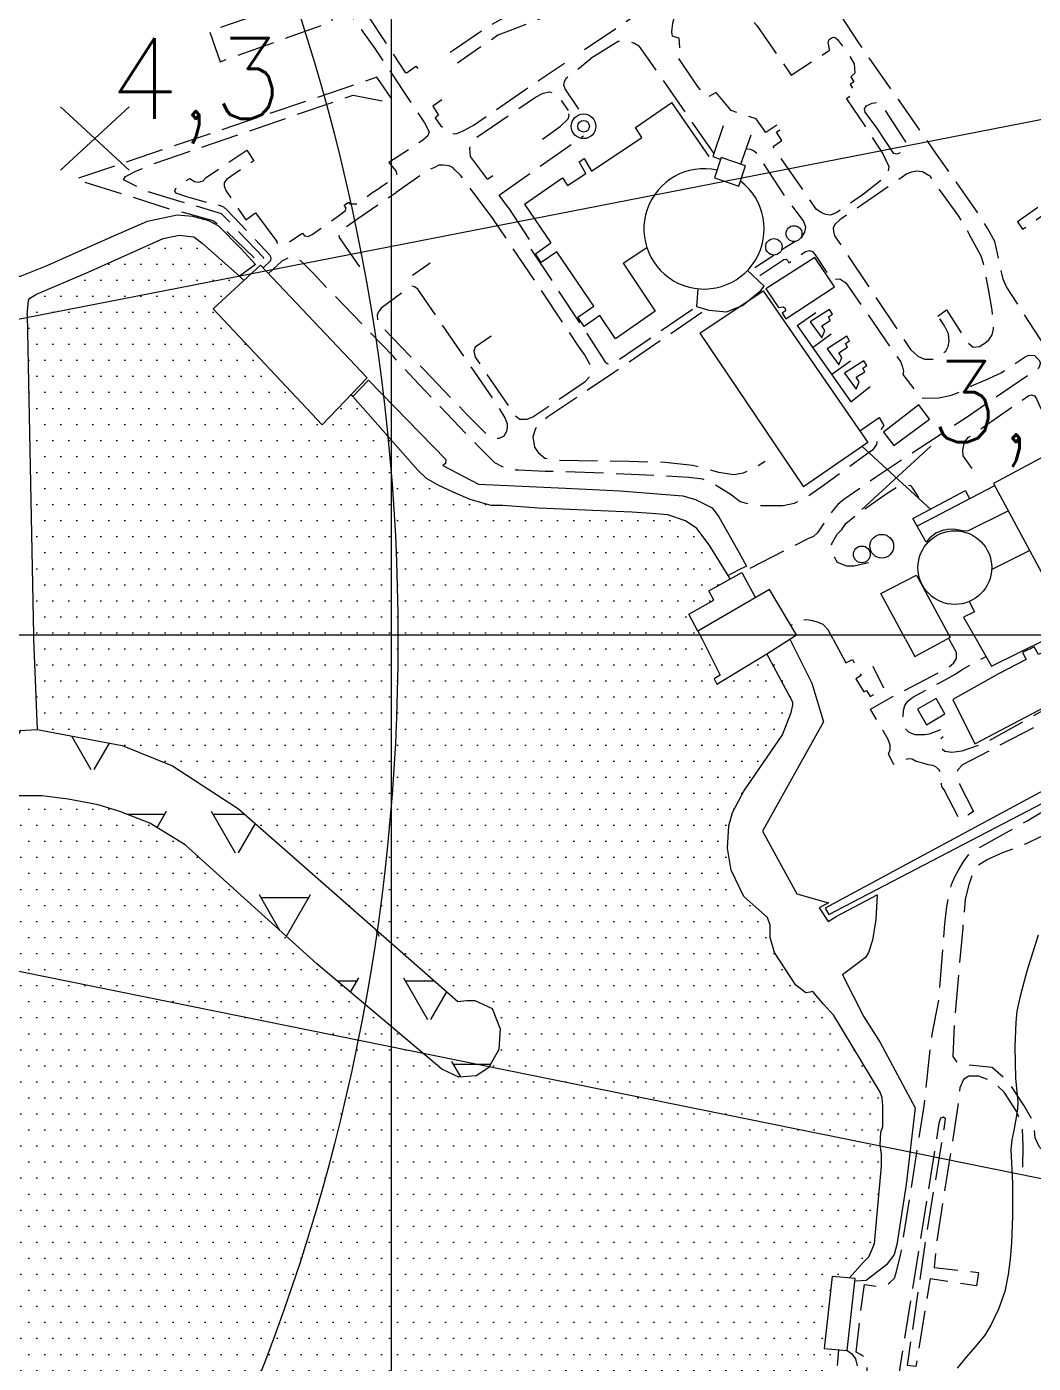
# Model space of a CAD drawing. Header units: millimetres. Extents: x 548366 to 1117317, y 7446967 to 14899125.
# Drawn here: x 555179 to 555678, y 7455054 to 7455716 of the extents above; entities that cross this region are included whole.
import ezdxf

# ---------------------------------------------------------------- set-up
doc = ezdxf.new("R2010")
doc.units = ezdxf.units.MM
doc.header["$MEASUREMENT"] = 0
doc.linetypes.add('MEIO-FIOx2', pattern=[20, 15, -5])
for name, color, linetype in [('CANAL', 4, 'Continuous'), ('CURVA_INTERMEDIÁRIA', 32, 'Continuous'), ('DIQUE', 7, 'Continuous'), ('EDIFICAÇÃO', 7, 'Continuous'), ('HACHURA_OCEANO', 131, 'Continuous'), ('MALHA_TM', 8, 'Continuous'), ('MOLHE', 7, 'Continuous'), ('MURO', 181, 'Continuous'), ('PTO_COTADO', 7, 'Continuous'), ('RADIAIS', 222, 'Continuous'), ('RUA_PAV_C_MEIO_FIO', 1, 'MEIO-FIOx2')]:
    doc.layers.add(name, color=color, linetype=linetype)
doc.styles.add('ROMANS', font='romans.shx')
pattern_1 = [(0, (0, 0), (3.96875, 7.9375), [0, -7.9375])]
pattern_2 = [(60, (0, 0), (-23.81249147, 41.24445493), [23.8125, -23.8125]), (120, (0, 0), (-47.62499147, 4.93e-06), [23.8125, -23.8125]), (0, (-11.906, 20.622), (23.8125, 41.24445), [23.8125, -23.8125])]

msp = doc.modelspace()

# ---------------------------------------------------------------- hatches: boundary and pattern name
at = {"layer": 'HACHURA_OCEANO', "ltscale": 4}
h = msp.add_hatch(dxfattribs=at)
h.set_pattern_fill('DOTS', color=256, scale=5, style=0)
h.set_pattern_definition(pattern_1)
h.paths.add_polyline_path([(555365, 7455505.78), (555341.02, 7455532.86), (555340.06, 7455533.78), (555325.85, 7455518.9), (555271.77, 7455576.3), (555286.95, 7455590.36), (555284.89, 7455592.58), (555266.4, 7455608.78), (555262.18, 7455612.02), (555255.01, 7455612.72), (555247.14, 7455611.17), (555209.96, 7455594.53), (555184.33, 7455583.51), (555181.09, 7455581.57), (555180.44, 7455580.6), (555179.77, 7455573.33), (555182.8, 7455414.81), (555182.92, 7455412.75), (555365, 7455412.75)])
h = msp.add_hatch(dxfattribs=at)
h.set_pattern_fill('DOTS', color=256, scale=5, style=0)
h.set_pattern_definition(pattern_1)
h.paths.add_polyline_path([(555517.47, 7455459.47), (555511.3, 7455467.57), (555505.79, 7455471.46), (555497.03, 7455474.37), (555488.92, 7455475.02), (555479.19, 7455475.67), (555432.89, 7455477.72), (555415.37, 7455479.02), (555409.53, 7455479.02), (555399.15, 7455481.93), (555390.72, 7455485.5), (555383.26, 7455489.06), (555377.42, 7455492.3), (555373.2, 7455496.51), (555365, 7455505.78), (555365, 7455412.75), (555514.07, 7455412.75), (555511.95, 7455416.71), (555507.38, 7455425.25), (555519.86, 7455432.04), (555517.29, 7455436.81), (555527.79, 7455442.58), (555526.87, 7455444.25)])
at = {"layer": 'HACHURA_OCEANO', "ltscale": 0.5}
h = msp.add_hatch(dxfattribs=at)
h.set_pattern_fill('DOTS', color=256, scale=5, style=0)
h.set_pattern_definition(pattern_1)
h.paths.add_polyline_path([(555133.4, 7455362.45), (555153.64, 7455366.1), (555161.6, 7455366.1), (555159.63, 7455412.75), (554865, 7455412.75), (554865, 7455264.54), (555020.72, 7455323.55), (555089.4, 7455347.75)])
h.paths.add_polyline_path([(555365, 7455412.75), (555182.92, 7455412.75), (555184.59, 7455368.07), (555226.83, 7455360.1), (555251.75, 7455350.09), (555284.45, 7455328.8), (555365, 7455258)])
h = msp.add_hatch(dxfattribs=at)
h.set_pattern_fill('DOTS', color=256, scale=5, style=0)
h.set_pattern_definition(pattern_1)
h.paths.add_polyline_path([(555602.85, 7455151.84), (555602.85, 7455157.83), (555602.14, 7455162.41), (555602.49, 7455168.76), (555603.55, 7455171.58), (555603.55, 7455181.8), (555603.2, 7455185.68), (555602.14, 7455188.5), (555579.2, 7455226.56), (555574.19, 7455232.03), (555568.9, 7455238.38), (555567.49, 7455238.03), (555565.37, 7455237.67), (555560.43, 7455241.55), (555549.84, 7455257.76), (555547.73, 7455265.17), (555547.73, 7455271.16), (555546.31, 7455275.03), (555542.06, 7455278.74), (555534.65, 7455285.43), (555528.3, 7455298.47), (555526.54, 7455309.4), (555527.24, 7455320.33), (555529.01, 7455327.02), (555534.65, 7455337.6), (555553.77, 7455365.52), (555558.05, 7455376.52), (555558.87, 7455380.19), (555558.87, 7455381.62), (555548.59, 7455405.21), (555520.69, 7455391.18), (555519.41, 7455393.73), (555521.97, 7455395.01), (555512.59, 7455412.75), (555365, 7455412.75), (555365, 7455258), (555392.95, 7455233.43), (555397.49, 7455233.99), (555401.46, 7455233.99), (555409.96, 7455230.03), (555413.93, 7455219.83), (555413.36, 7455209.64), (555408.26, 7455200.58), (555402.02, 7455196.61), (555393.52, 7455196.05), (555385.01, 7455200.01), (555365, 7455216.88), (555365, 7454910), (555490.49, 7454910), (555490.38, 7454910.83), (555487.76, 7454911.04), (555481.15, 7454911.32), (555460.89, 7454911.18), (555456.67, 7454912.31), (555454.46, 7454915.08), (555452.57, 7454917.67), (555452.1, 7454920.74), (555454.42, 7454925.23), (555458.22, 7454927.34), (555462.44, 7454927.76), (555480.06, 7454926.83), (555490.32, 7454926.55), (555490.47, 7454928.65), (555490.89, 7454932.45), (555491.59, 7454936.1), (555492.74, 7454940.56), (555493.45, 7454942.69), (555494.4, 7454945.28), (555495.34, 7454948.35), (555495.87, 7454951.54), (555496.76, 7454953.31), (555497.23, 7454954.25), (555497.23, 7454955.43), (555497.23, 7454959.21), (555496.99, 7454960.15), (555495.81, 7454962.28), (555493.69, 7454965.58), (555490.47, 7454968.8), (555490.14, 7454971.72), (555490.14, 7454974.78), (555491.13, 7454984.62), (555492.87, 7454998.15), (555502.17, 7455014.81), (555509.07, 7455020.57), (555518.21, 7455024.51), (555527.49, 7455026.33), (555538.18, 7455027.04), (555547.61, 7455027.46), (555554.08, 7455028.02), (555563.13, 7455034.82), (555572.01, 7455042.38), (555574.95, 7455044.66), (555578.6, 7455048.88), (555581, 7455053.23), (555581.73, 7455061.01), (555574.39, 7455061.66), (555578.37, 7455097.37), (555586.95, 7455096.61), (555593.73, 7455104.18), (555596.54, 7455106.98), (555598.21, 7455110.88), (555599.33, 7455113.66), (555601.43, 7455135.63)])
h = msp.add_hatch(dxfattribs=at)
h.set_pattern_fill('DOTS', color=256, scale=5, style=0)
h.set_pattern_definition(pattern_1)
h.paths.add_polyline_path([(555365, 7455216.88), (555323.2, 7455252.12), (555257.99, 7455311.02), (555240.41, 7455321.78), (555225.67, 7455327.44), (555214.79, 7455330.73), (555200.05, 7455333.56), (555187.01, 7455335.26), (555172.26, 7455335.26), (555154.68, 7455332.99), (555126.33, 7455323.37), (555086.07, 7455308.08), (554865, 7455228.33), (554865, 7454910), (555365, 7454910)])
at = {"layer": 'MOLHE', "ltscale": 0.5}
h = msp.add_hatch(dxfattribs=at)
h.set_pattern_fill('TRIANG', color=8, scale=5, style=0)
h.set_pattern_definition(pattern_2)
h.paths.add_polyline_path([(555251.75, 7455350.09), (555226.83, 7455360.1), (555184.59, 7455368.07), (555173.28, 7455367.48), (555161.6, 7455366.1), (555153.64, 7455366.1), (555133.4, 7455362.45), (555089.4, 7455347.75), (555020.72, 7455323.55), (554865, 7455264.54), (554865, 7455228.33), (555086.07, 7455308.08), (555126.33, 7455323.37), (555154.68, 7455332.99), (555172.26, 7455335.26), (555187.01, 7455335.26), (555200.05, 7455333.56), (555214.79, 7455330.73), (555225.67, 7455327.44), (555240.41, 7455321.78), (555257.99, 7455311.02), (555323.2, 7455252.12), (555365, 7455216.88), (555365, 7455258), (555284.45, 7455328.8)])
h = msp.add_hatch(dxfattribs=at)
h.set_pattern_fill('TRIANG', color=8, scale=5, style=0)
h.set_pattern_definition(pattern_2)
h.paths.add_polyline_path([(555409.96, 7455230.03), (555401.46, 7455233.99), (555397.49, 7455233.99), (555392.95, 7455233.43), (555365, 7455258), (555365, 7455216.88), (555385.01, 7455200.01), (555393.52, 7455196.05), (555402.02, 7455196.61), (555408.26, 7455200.58), (555413.36, 7455209.64), (555413.93, 7455219.83)])

# ---------------------------------------------------------------- linework, layer by layer
at = {"layer": 'CANAL'}
msp.add_lwpolyline([(555759.24, 7455378.34), (555700.21, 7455347.06), (555587.49, 7455286.47), (555574.94, 7455279.63), (555576.77, 7455276.44), (555749.83, 7455366.56), (555759.22, 7455371.71), (555761.74, 7455373.05)], close=True, dxfattribs=at)
at = {"layer": 'CURVA_INTERMEDIÁRIA', "elevation": 10}
msp.add_lwpolyline([(555680.47, 7455266.25), (555674.8, 7455248.38), (555671.54, 7455236.14), (555669.92, 7455228.6), (555669.32, 7455223.21), (555668.8, 7455211), (555669.15, 7455195.42), (555670.34, 7455183.55), (555670.26, 7455180.47), (555669.75, 7455176.96), (555668.37, 7455169.6), (555667.35, 7455164.89), (555666.92, 7455160.18), (555667.77, 7455143.41), (555667.77, 7455127.15), (555667.26, 7455114.05), (555666.57, 7455105.86), (555665.54, 7455098.24), (555664, 7455089.85), (555660.83, 7455081.12), (555657.05, 7455073.18), (555653.97, 7455068.3), (555649.17, 7455062.48), (555644.8, 7455057.43), (555640.35, 7455051.95)], dxfattribs=at)
at = {"layer": 'DIQUE'}
msp.add_lwpolyline([(555511.95, 7455416.71), (555507.38, 7455425.25), (555519.86, 7455432.04), (555517.29, 7455436.81), (555533.63, 7455445.79), (555540.43, 7455433.31)], dxfattribs=at)
at = {"layer": 'EDIFICAÇÃO', "ltscale": 2.5}
for p, q in [((555658.84, 7455488.79), (555620.46, 7455468.78)), ((555645.6, 7455466.44), (555665.54, 7455476.4)), ((555633.46, 7455466.83), (555635.58, 7455467.21)), ((555635.58, 7455467.21), (555638.67, 7455467.4)), ((555638.67, 7455467.4), (555642.91, 7455466.63)), ((555642.91, 7455466.63), (555645.6, 7455466.44))]:
    msp.add_line(p, q, dxfattribs=at)
for points in [[(555426.06, 7455628.21), (555444.81, 7455641.26), (555447.26, 7455637.46), (555456.48, 7455643.3), (555453.1, 7455649.14), (555455.56, 7455650.67), (555459.25, 7455644.53), (555484.15, 7455661.12), (555481.07, 7455666.04), (555498.99, 7455678.41)], [(555517.41, 7455651.75), (555498.99, 7455678.41)], [(555426.06, 7455628.21), (555439.08, 7455608.95)], [(555434.34, 7455599.29), (555431.45, 7455603.61), (555439.08, 7455608.95)], [(555474.86, 7455598.86), (555486.61, 7455606.69)], [(555442.01, 7455604.61), (555434.34, 7455599.3)], [(555460.28, 7455577.59), (555442.01, 7455604.61)], [(555474.86, 7455598.86), (555490.82, 7455575.16), (555471.15, 7455561.53), (555463.4, 7455572.98)], [(555271.77, 7455576.3), (555325.85, 7455518.9), (555348.06, 7455542.15), (555295.22, 7455598.01), (555271.77, 7455576.3)], [(555511.94, 7455586.28), (555511.25, 7455577.43), (555517.37, 7455575.63), (555526, 7455574.92), (555533.91, 7455577.97), (555543.08, 7455585.33), (555544.7, 7455587.49), (555536.47, 7455595.33)], [(555512.86, 7455564.29), (555544.17, 7455585.26)], [(555544.17, 7455585.26), (555596.08, 7455510.16), (555564.21, 7455488.27)], [(555463.4, 7455572.98), (555455.62, 7455567.58), (555452.45, 7455572.22), (555460.28, 7455577.59)], [(555567.49, 7455569.83), (555573.21, 7455561.95), (555574.76, 7455565.56), (555573.21, 7455567.88), (555577.48, 7455570.59), (555576.57, 7455572.4), (555578.51, 7455573.69), (555577.09, 7455576.01), (555567.49, 7455569.83)], [(555512.86, 7455564.29), (555564.21, 7455488.27)], [(555576, 7455556.56), (555581.72, 7455548.67), (555583.27, 7455552.28), (555581.72, 7455554.61), (555585.98, 7455557.31), (555585.08, 7455559.12), (555587.02, 7455560.41), (555585.6, 7455562.73), (555576, 7455556.56)], [(555584.52, 7455544.42), (555590.24, 7455536.53), (555591.79, 7455540.15), (555590.24, 7455542.47), (555594.5, 7455545.18), (555593.6, 7455546.98), (555595.54, 7455548.27), (555594.12, 7455550.6), (555584.52, 7455544.42)], [(555624.91, 7455460.8), (555618.36, 7455472.53), (555644.41, 7455486.34), (555646.49, 7455482.35)], [(555633.46, 7455466.83), (555629.76, 7455465.32), (555626.79, 7455463), (555624.91, 7455460.8)], [(555657.38, 7455447.3), (555676.2, 7455456.7)], [(555614.79, 7455412.75), (555602.49, 7455435.42), (555620.2, 7455444.42), (555636.84, 7455413.62), (555635.16, 7455412.75)], [(555557.36, 7455412.75), (555560.72, 7455414.96), (555547.31, 7455437.32), (555511.95, 7455416.71), (555514.07, 7455412.75)], [(555646.31, 7455431.45), (555648.97, 7455426.37), (555643.41, 7455423.74), (555649.79, 7455412.75)]]:
    msp.add_lwpolyline(points, dxfattribs=at)
for points in [[(555532.22, 7455637.12), (555535.55, 7455647.12), (555523.5, 7455651.2), (555520.17, 7455641.1)], [(555545.63, 7455586.27), (555551.87, 7455577.07), (555554.08, 7455577.38), (555555.14, 7455576.64), (555555.25, 7455575.38), (555553.56, 7455574.11), (555555.46, 7455571.37), (555579.53, 7455587.3), (555569.82, 7455601.75)], [(555603.75, 7455515.33), (555608.91, 7455508.71), (555626.6, 7455521.78), (555621.26, 7455528.78)], [(555658.29, 7455489.82), (555696.44, 7455419.26), (555727.02, 7455435.15), (555688.11, 7455505.85)]]:
    msp.add_lwpolyline(points, close=True, dxfattribs=at)
at = {"layer": 'EDIFICAÇÃO', "ltscale": 0.5}
for points in [[(555514.07, 7455412.75), (555522.96, 7455394.92), (555519.99, 7455393.1), (555521.36, 7455390.59), (555546, 7455405.53)], [(555614.79, 7455412.75), (555619.32, 7455404.17), (555635.16, 7455412.75)], [(555649.79, 7455412.75), (555657.36, 7455399.44), (555684.35, 7455412.75)]]:
    msp.add_lwpolyline(points, dxfattribs=at)
at = {"layer": 'EDIFICAÇÃO'}
for points in [[(555695.35, 7455403.86), (555693.28, 7455402.84), (555689.61, 7455409.99), (555680.62, 7455405.28), (555678.51, 7455409.08), (555672.66, 7455406.2), (555674.43, 7455402.73), (555660.85, 7455395.72), (555638.22, 7455383), (555649.05, 7455361.01), (555703.06, 7455389.32)], [(555578.37, 7455097.37), (555574.39, 7455061.66), (555585.83, 7455060.64), (555589.81, 7455096.35)]]:
    msp.add_lwpolyline(points, close=True, dxfattribs=at)
at = {"layer": 'EDIFICAÇÃO', "ltscale": 0.5}
msp.add_lwpolyline([(555620.67, 7455378.17), (555625.13, 7455370.38), (555634.28, 7455375.76), (555629.97, 7455383.41)], close=True, dxfattribs=at)
at = {"layer": 'EDIFICAÇÃO', "ltscale": 2.5}
for centre, radius in [((555455.29, 7455666.69), 6.1), ((555455.29, 7455666.69), 2.87), ((555559.52, 7455613.56), 3.94), ((555549.53, 7455607.02), 4.06), ((555639.15, 7455448.24), 18.25), ((555602.97, 7455458.82), 5.86), ((555593.11, 7455454.77), 4.15)]:
    msp.add_circle(centre, radius, dxfattribs=at)
msp.add_arc((555514.93, 7455615.92), 29.79, 77.35148, 52.57179, dxfattribs=at)
at = {"layer": 'HACHURA_OCEANO', "ltscale": 4}
for points in [[(555284.89, 7455592.58), (555286.95, 7455590.36)], [(555341.02, 7455532.86), (555340.06, 7455533.78)], [(555526.87, 7455444.25), (555527.79, 7455442.58)]]:
    msp.add_lwpolyline(points, dxfattribs=at)
at = {"layer": 'MALHA_TM'}
for points in [[(555360, 7460415), (555360, 7450410)], [(549360, 7455415), (559365, 7455415)]]:
    msp.add_lwpolyline(points, dxfattribs=at)
at = {"layer": 'MOLHE', "ltscale": 2.5, "flags": 128}
for points in [[(555165.28, 7455614.26), (555169.19, 7455610.19), (555171.22, 7455607.23), (555171.41, 7455599.46), (555171.41, 7455594.83), (555173.07, 7455592.43), (555176.46, 7455592.47), (555188.77, 7455597.39), (555222.7, 7455612.4), (555239.32, 7455619.78), (555254.02, 7455622.83), (555261.61, 7455622.26), (555269.48, 7455620.02), (555274.53, 7455617.35), (555285.46, 7455606.26), (555292.85, 7455598.27), (555292.85, 7455598.27)], [(555179.77, 7455573.33), (555180.44, 7455580.6), (555181.09, 7455581.57), (555184.33, 7455583.51), (555209.96, 7455594.53), (555247.14, 7455611.17), (555255.01, 7455612.72), (555262.18, 7455612.02), (555266.4, 7455608.78), (555284.89, 7455592.58)], [(555292.85, 7455598.27), (555284.89, 7455592.58)], [(555179.77, 7455573.33), (555182.8, 7455414.81), (555182.92, 7455412.75)]]:
    msp.add_lwpolyline(points, dxfattribs=at)
msp.add_lwpolyline([(555526.87, 7455444.25), (555517.47, 7455459.47), (555511.3, 7455467.57), (555505.79, 7455471.46), (555497.03, 7455474.37), (555488.92, 7455475.02), (555479.19, 7455475.67), (555432.89, 7455477.72), (555415.37, 7455479.02), (555409.53, 7455479.02), (555399.15, 7455481.93), (555390.72, 7455485.5), (555383.26, 7455489.06), (555377.42, 7455492.3), (555373.2, 7455496.51), (555341.02, 7455532.86), (555348.81, 7455541.04), (555387.13, 7455501.81), (555386.83, 7455499.73), (555385.64, 7455498.83), (555403.25, 7455489.59), (555446.25, 7455487.5), (555473.43, 7455486.31), (555504.39, 7455483.79), (555510.66, 7455482), (555519.02, 7455477.82), (555522.3, 7455473.35), (555531.56, 7455456.95), (555535.97, 7455448.91), (555531.78, 7455446.98)], close=True, dxfattribs=at)
at = {"layer": 'MOLHE'}
for points in [[(555182.92, 7455412.75), (555184.59, 7455368.07), (555226.83, 7455360.1), (555251.75, 7455350.09), (555284.45, 7455328.8), (555392.95, 7455233.43), (555397.49, 7455233.99), (555401.46, 7455233.99), (555409.96, 7455230.03), (555413.93, 7455219.83), (555413.36, 7455209.64), (555408.26, 7455200.58), (555402.02, 7455196.61), (555393.52, 7455196.05), (555385.01, 7455200.01), (555323.2, 7455252.12), (555257.99, 7455311.02), (555240.41, 7455321.78), (555225.67, 7455327.44), (555214.79, 7455330.73), (555200.05, 7455333.56), (555187.01, 7455335.26), (555172.26, 7455335.26)], [(555586.95, 7455096.61), (555593.73, 7455104.18), (555596.54, 7455106.98), (555598.21, 7455110.88), (555599.33, 7455113.66), (555601.43, 7455135.63), (555602.85, 7455151.84), (555602.85, 7455157.83), (555602.14, 7455162.41), (555602.49, 7455168.76), (555603.55, 7455171.58), (555603.55, 7455181.8), (555603.2, 7455185.68), (555602.14, 7455188.5), (555579.2, 7455226.56), (555574.19, 7455232.03), (555568.9, 7455238.38), (555567.49, 7455238.03), (555565.37, 7455237.67), (555560.43, 7455241.55), (555549.84, 7455257.76), (555547.73, 7455265.17), (555547.73, 7455271.16), (555546.31, 7455275.03), (555542.06, 7455278.74), (555534.65, 7455285.43), (555528.3, 7455298.47), (555526.54, 7455309.4), (555527.24, 7455320.33), (555529.01, 7455327.02), (555534.65, 7455337.6), (555553.77, 7455365.52), (555558.05, 7455376.52), (555558.87, 7455380.19), (555558.87, 7455381.62), (555546, 7455405.53), (555557.36, 7455412.75), (555568.31, 7455391.08), (555574.1, 7455371.86), (555543.95, 7455317.82), (555560.87, 7455286.69), (555576.62, 7455282.29), (555571.99, 7455279.75), (555576.39, 7455273.03), (555580.33, 7455275.58), (555600.73, 7455286.23), (555600.03, 7455273.96), (555598.41, 7455263.77), (555596.32, 7455257.75), (555594.84, 7455255.29), (555590.18, 7455251.55), (555583.55, 7455246.7), (555594.02, 7455225.9), (555602.25, 7455213.14), (555619.5, 7455180.85), (555615.1, 7455142.85), (555610.43, 7455113.07), (555609.12, 7455108.2), (555605.29, 7455103.08), (555595.21, 7455095.35), (555590.2, 7455095.05)], [(555581, 7455053.23), (555581.73, 7455061.01)], [(555585.83, 7455060.64), (555588.09, 7455059), (555589.94, 7455056.53), (555590.79, 7455053.13)]]:
    msp.add_lwpolyline(points, dxfattribs=at)
at = {"layer": 'MOLHE', "color": 8, "ltscale": 0.5}
msp.add_lwpolyline([(555161.6, 7455366.1), (555173.28, 7455367.48), (555184.59, 7455368.07)], dxfattribs=at)
at = {"layer": 'MURO'}
for points in [[(555524.48, 7455666.98), (555519.25, 7455651.77), (555523.19, 7455650.26)], [(555533.24, 7455647.9), (555538.33, 7455662.46)]]:
    msp.add_lwpolyline(points, dxfattribs=at)
at = {"layer": 'MURO', "ltscale": 0.5}
for points in [[(555561.12, 7455568.08), (555570.31, 7455574.52)], [(555561.12, 7455568.08), (555587.6, 7455530.24), (555597.2, 7455537.92)], [(555568.93, 7455557.3), (555577.9, 7455563.94)], [(555578.22, 7455543.95), (555587.45, 7455550.67)]]:
    msp.add_lwpolyline(points, dxfattribs=at)
at = {"layer": 'PTO_COTADO'}
for points in [[(555196.18, 7455644.99), (555230.25, 7455676.26)], [(555196.18, 7455676.26), (555230.25, 7455644.99)], [(555593.13, 7455477.02), (555627.21, 7455508.3)], [(555593.13, 7455508.3), (555627.21, 7455477.02)]]:
    msp.add_lwpolyline(points, dxfattribs=at)
at = {"layer": 'RADIAIS', "linetype": 'Continuous', "ltscale": 2.5}
for points in [[(559262.31, 7454419.92), (549465.15, 7456405.57)], [(559269.37, 7456370.1), (549458.09, 7454455.41)]]:
    msp.add_lwpolyline(points, dxfattribs=at)
for radius in [4998.2, 3998.56, 2998.91, 1999.28, 999.64]:
    msp.add_circle((554363.71, 7455412.75), radius, dxfattribs=at)
for p in [(555344.84, 7455604.22), (555343.43, 7455214.18)]:
    msp.add_point(p, dxfattribs=at)
at = {"layer": 'RUA_PAV_C_MEIO_FIO', "ltscale": 1.25, "flags": 128}
for points in [[(555801.96, 7455713.54), (555802.44, 7455711.61), (555802.28, 7455710.01), (555801.96, 7455708.08), (555802.62, 7455703.98), (555804.82, 7455700.99), (555825.91, 7455715.17), (555831.64, 7455720.31), (555835.8, 7455721.43), (555839.99, 7455721.07), (555848.75, 7455710.61), (555871.12, 7455677.34), (555885.32, 7455657.39), (555886.43, 7455654.73), (555887.05, 7455650.96), (555884.48, 7455646.69), (555874.72, 7455640.33), (555867.23, 7455635.84), (555863.91, 7455635.57), (555861.61, 7455636.59), (555857.91, 7455641.64), (555854.4, 7455639.46), (555857.86, 7455634.35), (555858.23, 7455632.85), (555857.49, 7455630.23), (555857.41, 7455629.03), (555860.46, 7455623.85), (555873.8, 7455632.81), (555879.34, 7455636.04), (555885.43, 7455640.2), (555888.31, 7455641.33), (555890.81, 7455642.02), (555892.89, 7455641.73), (555895.41, 7455640.77), (555911.32, 7455618.03), (555933.51, 7455586.78), (555936.39, 7455581.91), (555938.16, 7455575.48), (555938.62, 7455568.27), (555936.63, 7455556.53), (555932.87, 7455547.35), (555925.18, 7455539.11), (555908.05, 7455527.24), (555890.13, 7455516.43), (555877.54, 7455507.64), (555871.45, 7455504.19), (555867.39, 7455502.89), (555862.36, 7455502.73), (555858.35, 7455503.9), (555854.27, 7455506.76), (555846.52, 7455518.58), (555827.03, 7455547.55), (555800.14, 7455585.99), (555778.42, 7455618.11), (555752.57, 7455658.31), (555738.69, 7455678.75), (555712.99, 7455716.2), (555703.52, 7455730.28), (555690.51, 7455748.95), (555687.24, 7455746.56), (555700.54, 7455726.13), (555705.09, 7455719.32), (555729.12, 7455684.78), (555733.58, 7455678.12), (555735.35, 7455674.59), (555735.37, 7455672.26), (555735.1, 7455669.2), (555733.77, 7455665.61), (555732.86, 7455662.68), (555727.62, 7455659.1), (555706.32, 7455644.76), (555670.22, 7455619.37), (555672.71, 7455615.7), (555721.7, 7455650.17), (555733.35, 7455657.87), (555735.79, 7455658.79), (555738.71, 7455658.92), (555741.25, 7455658.41), (555744.3, 7455657.4), (555746.45, 7455656.63), (555748.87, 7455654.73), (555763.1, 7455634.79), (555786.42, 7455599.62), (555789.21, 7455595.23), (555790.68, 7455591.78), (555791.21, 7455589.91), (555790.51, 7455587.56), (555788.79, 7455585.08), (555785.93, 7455582.5), (555771.54, 7455572.16), (555749.27, 7455557.44), (555725.94, 7455541.67), (555727.62, 7455539.27), (555738.94, 7455546.81), (555772.69, 7455569.85), (555788.09, 7455580.54), (555793.13, 7455584.04), (555794.64, 7455584.73), (555795.88, 7455584.59), (555816.26, 7455555.6), (555842.17, 7455516.69), (555847.1, 7455508.9), (555849.58, 7455504.24), (555850.87, 7455500.82), (555851.61, 7455496.51), (555849.54, 7455489.63), (555845.92, 7455485.58), (555840.8, 7455483.13), (555837.29, 7455484.01), (555825.04, 7455503.15), (555790.86, 7455481.05), (555787.45, 7455478.67), (555792.72, 7455471.04), (555794.48, 7455468.87), (555794.17, 7455465.98), (555793.03, 7455463.82), (555790.45, 7455461.45), (555785.39, 7455460.93), (555780.16, 7455460.83), (555774.11, 7455461.56), (555767.96, 7455462.81), (555762.72, 7455464.36), (555756.56, 7455467.9), (555753.42, 7455471.1), (555750.49, 7455474.27), (555747.2, 7455479.26), (555710.45, 7455532.37), (555694.34, 7455556.35), (555688.19, 7455552.89), (555687.46, 7455552.33), (555685.95, 7455554.55), (555664.72, 7455587.2), (555663.17, 7455590.95), (555661.84, 7455596.7), (555659.85, 7455605.98), (555658.97, 7455609.74), (555655.43, 7455615.92), (555651.89, 7455621.89), (555629.77, 7455653.39), (555611.7, 7455679.23), (555591.62, 7455708.02), (555568.62, 7455743.28), (555565.06, 7455742.31), (555562.14, 7455742.95), (555560.2, 7455744.89), (555556.73, 7455750.62), (555554.05, 7455756.86), (555553.07, 7455763.01), (555553.41, 7455771.83), (555554.46, 7455777.24), (555556.01, 7455782.67), (555556.37, 7455786), (555557.6, 7455788.18), (555559.59, 7455790.62), (555564.54, 7455794.26), (555612.97, 7455826.74), (555657.25, 7455856.89), (555659.42, 7455856.8), (555659.97, 7455850.99), (555659.7, 7455848.98), (555659.22, 7455846.46), (555658.35, 7455844.91), (555657.18, 7455843.95), (555656.12, 7455845.4), (555654.43, 7455848.01), (555615.52, 7455821.61), (555619.48, 7455815.78), (555610.98, 7455809.36), (555625.14, 7455788.75), (555674.83, 7455821.32), (555667.36, 7455832.37), (555662.48, 7455834.24), (555661.1, 7455838.54), (555662.08, 7455842.47), (555664, 7455849.01), (555666.58, 7455858.82), (555667.26, 7455859.95), (555671.94, 7455865.43), (555681.13, 7455871.7), (555709.22, 7455891.37), (555713.2, 7455893.14), (555716.19, 7455894.06), (555722.02, 7455894.06), (555724.93, 7455893.41), (555727.85, 7455891.79), (555729.88, 7455889.73), (555745.1, 7455866.11), (555760.97, 7455841.85), (555762.27, 7455836.67), (555762.19, 7455832.36), (555760.67, 7455829.83), (555732.33, 7455811.61), (555694.93, 7455786.57)], [(555389.18, 7455703.35), (555390.72, 7455704.45), (555408.04, 7455716.12), (555414.49, 7455719.65), (555421.74, 7455722.83), (555430.96, 7455726.67), (555504.43, 7455754.9), (555537.27, 7455766.79), (555537.66, 7455767.44), (555539.54, 7455773.59), (555540.06, 7455782.45), (555540.06, 7455788.43), (555539.54, 7455793.39), (555537.66, 7455797.03), (555535.48, 7455800.75), (555532.68, 7455805.1), (555528.49, 7455808.83), (555519.32, 7455814.57), (555508.75, 7455820.94), (555498.56, 7455826.98), (555494.63, 7455829.72), (555491.44, 7455832.48), (555487.4, 7455835.74), (555482.89, 7455839.31), (555478.08, 7455841.48), (555472.79, 7455842.1), (555466.58, 7455841.33), (555457.13, 7455837.93), (555445.39, 7455831.59), (555426.26, 7455822.9), (555411.4, 7455816.14), (555409.86, 7455815.72), (555378.63, 7455801.59), (555368.4, 7455796.69), (555364.06, 7455795.01), (555362.29, 7455793.82), (555361.77, 7455792.97), (555361.37, 7455791.39), (555361.31, 7455790.14), (555361.4, 7455788.89), (555362.25, 7455786.33), (555373.26, 7455769.34), (555374.69, 7455767.54), (555375.67, 7455767.1), (555377.09, 7455767.32), (555379.82, 7455767.98), (555382.86, 7455768.66), (555400.15, 7455743.69), (555357.87, 7455728.65), (555348.79, 7455757.88), (555356.16, 7455760.79), (555363.52, 7455763.7), (555367.11, 7455765.24), (555367.8, 7455766.77), (555367.97, 7455767.97), (555367.8, 7455769.68), (555366.77, 7455771.73), (555360.09, 7455781.31), (555356.45, 7455786.86), (555354.74, 7455788.23), (555352.85, 7455788.57), (555349.77, 7455788.4), (555345.66, 7455786.86), (555339.69, 7455783.81), (555335.21, 7455781.3), (555331.71, 7455777.8), (555329.33, 7455775.14), (555326.95, 7455770.52), (555325.81, 7455765.91), (555325.63, 7455760.44), (555325.98, 7455756.34), (555327.69, 7455751.04), (555336.76, 7455738.18), (555348.15, 7455721.83), (555366.92, 7455693.37), (555367.99, 7455693.27), (555372.26, 7455696.46), (555374.12, 7455693.95), (555375.35, 7455694.76)], [(555165.18, 7455713.55), (555167.45, 7455720.37), (555169.35, 7455722.38), (555171.56, 7455723.78), (555199.06, 7455723.46), (555215.48, 7455723.78), (555218.57, 7455724.44), (555221.08, 7455725.42), (555223.05, 7455727.16), (555224.9, 7455728.47), (555228.61, 7455732.28), (555240.3, 7455745.43), (555262, 7455770.7), (555270.39, 7455780.28), (555273.64, 7455783.02), (555276.48, 7455785.09), (555280.73, 7455787.05), (555284.11, 7455787.81), (555287.05, 7455787.7), (555290.65, 7455787.05), (555293.81, 7455785.85), (555297.09, 7455784.22), (555300.03, 7455781.71), (555302.76, 7455778.01), (555307.12, 7455771.69), (555323.62, 7455747.21), (555329.18, 7455739.15), (555330.38, 7455736.75), (555330.82, 7455734.25), (555330.82, 7455731.64), (555330.38, 7455729.02), (555328.96, 7455727.61), (555328.24, 7455727.55), (555326.07, 7455732.98), (555270.02, 7455713.82), (555275.32, 7455698.64), (555330.99, 7455718.68), (555329.23, 7455723.14), (555331.37, 7455724.16), (555333.9, 7455724.56), (555337.22, 7455723.7), (555340.41, 7455721.24), (555351.92, 7455705.22), (555376.48, 7455668.38), (555378.85, 7455663.96), (555378.22, 7455661.91), (555375.52, 7455659.63), (555358.89, 7455648.82), (555362.37, 7455644.57), (555362.75, 7455643.02), (555361.59, 7455641.09), (555354.3, 7455636.23)], [(555455.69, 7455704.66), (555500.41, 7455734.7), (555519.21, 7455747.59), (555522.34, 7455749.89), (555528.64, 7455754.77), (555529.09, 7455755.91), (555528.45, 7455756.73), (555471.53, 7455734.31), (555422.36, 7455715.42), (555416.81, 7455713.28), (555412.79, 7455711.74), (555392.84, 7455698.01)], [(555550.97, 7455667.26), (555545.49, 7455663.6), (555540.76, 7455670.38), (555535.3, 7455672.12), (555528.46, 7455674.48), (555520.87, 7455683.49), (555516.34, 7455680.78), (555511.76, 7455686.5), (555504.42, 7455697.29), (555501.37, 7455701.86), (555501.45, 7455703.23), (555502.99, 7455705.3), (555502.68, 7455710.39), (555500.84, 7455710.87), (555499.25, 7455711.23), (555498.93, 7455713.38), (555499.44, 7455717.69), (555500.64, 7455722.34), (555503.36, 7455727.53), (555506.66, 7455731.61), (555510.44, 7455734.71), (555513.44, 7455736.31), (555516.43, 7455737.07), (555518.44, 7455736.35), (555528.64, 7455722.42), (555529.63, 7455721.32), (555532.15, 7455721.83), (555534.18, 7455722.04), (555535.64, 7455722.11), (555537.11, 7455721.21), (555541.07, 7455716.58), (555558.11, 7455692.06), (555577.07, 7455704.34), (555576.98, 7455705.93), (555576.6, 7455707.38), (555576.47, 7455708.39), (555576.99, 7455709.66), (555577.89, 7455710.39), (555578.85, 7455710.79), (555579.84, 7455710.72), (555581.08, 7455709.67), (555586.52, 7455702.22), (555589.34, 7455697.59), (555589.65, 7455693.06), (555587.68, 7455691.18), (555589.12, 7455688.76), (555587.32, 7455687.37), (555590.05, 7455683.4), (555585.46, 7455680.26), (555596.36, 7455664.21), (555603.55, 7455653.01), (555606.43, 7455646.77), (555605.92, 7455643.21), (555604.9, 7455641.72), (555603.19, 7455640.32), (555594, 7455633.04), (555581.04, 7455624.2), (555577.53, 7455622.75), (555575.22, 7455622.99), (555573.16, 7455623.84), (555570.49, 7455625.67), (555549.2, 7455656.63), (555553.43, 7455659.62), (555550.79, 7455663.81), (555552.54, 7455665.02)], [(555519.8, 7455653.38), (555487.45, 7455699.99), (555482.9, 7455706.24), (555480.19, 7455707.85), (555476.27, 7455709.1), (555472.35, 7455708.63), (555458.89, 7455700.2)], [(555385.15, 7455679.74), (555380.62, 7455676.6), (555383.4, 7455672.15), (555381.73, 7455670.86), (555384.41, 7455667.11), (555388, 7455663.86), (555391.26, 7455663), (555392.45, 7455663.17), (555396.05, 7455664.54), (555401.15, 7455667.47), (555433.9, 7455690.02), (555445.79, 7455698)], [(555452.88, 7455675.17), (555446.13, 7455685.2), (555445.58, 7455687.02), (555445.76, 7455688.84), (555446.8, 7455690.64), (555448.38, 7455691.91), (555458.89, 7455700.2)], [(555407.62, 7455640.48), (555399.33, 7455651.76), (555398.93, 7455655.7), (555399.6, 7455658.82), (555401.48, 7455660.7), (555431.41, 7455681.05), (555435.33, 7455683.09), (555438.46, 7455683.71), (555440.5, 7455683.24), (555443.32, 7455680.74), (555447.64, 7455674.55)], [(555435.01, 7455660.29), (555443.91, 7455666.73), (555447.59, 7455670.31), (555448.15, 7455672.01), (555447.64, 7455674.55)], [(555413.4, 7455632.61), (555455.19, 7455661.96)], [(555296.57, 7455596.58), (555300.43, 7455600.31), (555300.5, 7455601.6), (555299.9, 7455602.88), (555278.73, 7455625.21), (555277.06, 7455626.63), (555274.99, 7455627.53), (555271.76, 7455628.05), (555258.85, 7455631.79), (555253.28, 7455633.55), (555252.9, 7455634.71), (555253.67, 7455636.64), (555257.54, 7455639.34), (555260.25, 7455640.89), (555262.57, 7455639.34), (555264.5, 7455638.96), (555266.82, 7455639.73), (555268.37, 7455641.27), (555288.51, 7455654.89), (555291.97, 7455649.59), (555278.43, 7455640.32), (555277.27, 7455638.77), (555277.27, 7455637.23), (555278.04, 7455634.91), (555288.03, 7455620.44), (555292.73, 7455623.83)], [(555562.88, 7455611.5), (555563.45, 7455611.86), (555564.85, 7455614.24), (555565.4, 7455616.82), (555564.2, 7455619.86), (555555.24, 7455631.86), (555541.35, 7455652.93), (555539.51, 7455654.56), (555538.09, 7455655.17), (555536.46, 7455655.37), (555535.85, 7455655.57)], [(555410.38, 7455621.13), (555394.21, 7455642.71), (555391.59, 7455645.12), (555390.62, 7455646.08), (555388.68, 7455647.05), (555385.78, 7455647.53), (555383.61, 7455647.53), (555381.12, 7455646.21), (555377.32, 7455644.39), (555363.55, 7455634.68), (555362.41, 7455633.91)], [(555407.62, 7455640.48), (555410.26, 7455642.39)], [(555292.73, 7455623.83), (555303.31, 7455609.66), (555303.39, 7455608.95), (555304.43, 7455608.57), (555306.43, 7455608.37), (555308.99, 7455609.02), (555310.81, 7455610.33), (555316.01, 7455613.82), (555317.11, 7455612.5), (555318.85, 7455612.22), (555320.82, 7455613.12), (555329.53, 7455619.24), (555333.96, 7455622.34), (555337.22, 7455624.86), (555337.71, 7455626.16), (555336.71, 7455627.68), (555338.77, 7455629.11), (555339.55, 7455628.34), (555343.03, 7455628.34), (555349.99, 7455633.36), (555354.3, 7455636.23)], [(555344.5, 7455597.15), (555334.45, 7455611.64), (555333.98, 7455613.61), (555335.11, 7455615.11), (555343.98, 7455621.36), (555362.41, 7455633.91)], [(555418.03, 7455626.31), (555413.4, 7455632.61)], [(555418.03, 7455626.31), (555429.28, 7455609.26), (555427.7, 7455608.08), (555457.15, 7455563.61), (555465.75, 7455550.26), (555467.04, 7455549.19), (555468.8, 7455549.05), (555471.49, 7455550.23), (555509.35, 7455576.26)], [(555409.51, 7455562.79), (555401.64, 7455557.42), (555400.99, 7455555.38), (555401.53, 7455552.48), (555421.2, 7455523.6), (555423.78, 7455521.77), (555427.32, 7455521.77), (555430.22, 7455522.85), (555456.12, 7455540.35), (555458.06, 7455542.5), (555458.83, 7455544.73), (555458.45, 7455548.87), (555455.81, 7455553.76), (555452.47, 7455558.39), (555410.38, 7455621.13)], [(555542.59, 7455592.82), (555552.49, 7455599.51), (555554.5, 7455600.69), (555555.65, 7455600.93), (555556.46, 7455600.12), (555556.96, 7455599.18), (555565.19, 7455604.63), (555567.1, 7455605.2), (555568.67, 7455604.75), (555569.91, 7455603.06), (555578.22, 7455590.73), (555580.26, 7455591), (555582.17, 7455591.14), (555585.17, 7455589.23), (555612.17, 7455550.27), (555613.07, 7455548.08), (555613.4, 7455546.78), (555613.72, 7455545.54), (555613.4, 7455543.87), (555621.17, 7455533.52), (555622.8, 7455532.1), (555631.29, 7455532.32), (555637.48, 7455533.64), (555642.79, 7455535.63), (555647.44, 7455538.28), (555654.51, 7455541.16), (555662.03, 7455544.69), (555673.97, 7455552.59), (555675.89, 7455553.45), (555678.6, 7455553.16), (555680.73, 7455551.1), (555681.54, 7455549.55), (555680.79, 7455547.09), (555644.72, 7455522.41), (555599.87, 7455492.89), (555584.11, 7455481.97), (555581.21, 7455479.4), (555578.74, 7455476.56), (555576.84, 7455474.1), (555574.19, 7455469.93), (555571.16, 7455465.38), (555569.11, 7455463.69), (555566.31, 7455462.42), (555533.63, 7455445.79)], [(555553.29, 7455605.49), (555555.27, 7455606.78), (555559.87, 7455609.64)], [(555592.07, 7455515.95), (555601.7, 7455522.46), (555604.03, 7455518.63), (555601.71, 7455515.54), (555600.94, 7455512.84), (555600.32, 7455509.13), (555598.37, 7455506.38), (555593.98, 7455503.18), (555574.64, 7455489.27), (555565.74, 7455483.09), (555559.55, 7455480), (555554.13, 7455478.84), (555548.72, 7455478.84), (555540.21, 7455478.84), (555532.86, 7455480.77), (555527.83, 7455484.64), (555522.8, 7455487.73), (555518.16, 7455490.43), (555514.29, 7455491.98), (555507.46, 7455492.91), (555496.48, 7455493.55), (555468.98, 7455494.84), (555436.3, 7455495.88), (555423, 7455496.39), (555419, 7455496.65), (555415.12, 7455498.19), (555411.25, 7455500.12), (555402.74, 7455508.62), (555371.02, 7455541.84), (555360.96, 7455552.84), (555321.13, 7455594.08), (555315.33, 7455599.88), (555312.53, 7455601.49), (555308.89, 7455601.49), (555305.89, 7455599.94), (555299.23, 7455593.76)], [(555379.27, 7455598.99), (555370.62, 7455592.77)], [(555540.03, 7455596.8), (555549.44, 7455602.96)], [(555376.44, 7455546.03), (555397.54, 7455524.04), (555402.33, 7455519.25), (555408.08, 7455513.51), (555411.6, 7455512.23), (555413.7, 7455512.26), (555415.9, 7455513.43), (555417.35, 7455515.74), (555417.67, 7455517.66), (555417.67, 7455519.25), (555416.4, 7455522.44), (555412.88, 7455528.19), (555373.2, 7455586.12), (555371.62, 7455587.28), (555370.09, 7455587.54), (555368.3, 7455586.38), (555355.04, 7455576.66), (555353.73, 7455574.87), (555353.09, 7455573.24), (555353.25, 7455570.61), (555354.46, 7455568.35), (555369.17, 7455553.11), (555376.44, 7455546.03)], [(555513.89, 7455574.59), (555470.6, 7455544.94), (555437.55, 7455522.79), (555433.33, 7455519.36), (555431.52, 7455517.04), (555430.23, 7455513.04), (555430.96, 7455507.88), (555432.85, 7455505.25), (555436.04, 7455502.46), (555440.18, 7455501.42), (555477.93, 7455500.86), (555495.72, 7455500.48), (555509.26, 7455498.93), (555515.84, 7455497.38), (555522.03, 7455495.45), (555529.76, 7455494.29), (555534.41, 7455495.07), (555540.21, 7455497.77), (555545.2, 7455500.94)], [(555647.67, 7455497.21), (555643.35, 7455503.56), (555643.09, 7455506.35), (555643.98, 7455510.25), (555645.96, 7455512.73), (555653.23, 7455517.68), (555675.84, 7455533.48), (555677.12, 7455533.74), (555678.58, 7455533.31), (555679.64, 7455531.76), (555681.62, 7455527.27), (555682.13, 7455526.26), (555686.5, 7455517.44), (555693.64, 7455502.2), (555696.93, 7455504.11), (555689.2, 7455519.62), (555688.86, 7455521.24), (555689.89, 7455522.1), (555697.28, 7455526.41), (555699.53, 7455527.44), (555703.16, 7455528.31), (555705.41, 7455528.31), (555707.66, 7455527.27), (555709.64, 7455525.51), (555710.57, 7455524.17), (555720.74, 7455509.19), (555734.86, 7455487.79), (555742.41, 7455475.99), (555744.78, 7455469.98), (555745.33, 7455467.28), (555744.97, 7455465.09), (555743.63, 7455462.9), (555742.04, 7455461.2), (555738.26, 7455458.01), (555725.26, 7455450.79), (555725.26, 7455450.79), (555725.26, 7455450.79), (555725.26, 7455450.79), (555725.26, 7455450.79), (555723.97, 7455451.91), (555722.37, 7455451.67), (555719.01, 7455449.69)], [(555596.35, 7455450.57), (555589.21, 7455449), (555585.59, 7455449), (555581.12, 7455450.8), (555578.37, 7455455.35), (555578.13, 7455459.91), (555580.87, 7455464.86), (555583.18, 7455467.17), (555585.16, 7455469.98), (555590.95, 7455474.76), (555605.65, 7455485), (555610.6, 7455488.3), (555612.92, 7455488.8), (555615.23, 7455489.13), (555617.16, 7455488.83), (555618.18, 7455487.56), (555621.23, 7455482.99)], [(555578.85, 7455412.75), (555576.4, 7455417.36), (555573.94, 7455420.03), (555571.08, 7455421.22), (555567.98, 7455422.06), (555565.12, 7455422.29), (555562.38, 7455421.7), (555559.99, 7455420.75), (555557.97, 7455419.55)], [(555547.99, 7454732.11), (555542, 7454732), (555541.65, 7454731.29), (555541.65, 7454726.19), (555527.2, 7454726.19), (555527.03, 7454728.12), (555526.15, 7454729), (555524.74, 7454729.36), (555523.51, 7454728.83), (555523.26, 7454727.15), (555524.56, 7454720.56), (555527.56, 7454711.41), (555524.56, 7454709.82), (555522.1, 7454714.75), (555518.22, 7454723.72), (555515.23, 7454734.28), (555513.7, 7454746.95), (555512.51, 7454762.42), (555512.23, 7454777.54), (555512.14, 7454786.22), (555511.21, 7454794.06), (555510.18, 7454800.22), (555509.66, 7454805.16), (555508.97, 7454810.15), (555509.73, 7454824.17), (555514.38, 7454894.1), (555517.37, 7454929.79), (555519.81, 7454965.84), (555520.55, 7454974.52), (555521.67, 7454987.49), (555522.79, 7454992.34), (555525.28, 7454997.16), (555528.89, 7455001.07), (555532.94, 7455004.98), (555536.85, 7455007.07), (555542.21, 7455009.55), (555547.73, 7455011.33), (555563.39, 7455016.16), (555570.83, 7455018.5), (555577.1, 7455020.59), (555583.49, 7455022.81), (555588.19, 7455025.29), (555591.85, 7455028.29), (555593.94, 7455032.07), (555594.72, 7455034.73), (555595.37, 7455039.89), (555595.76, 7455055.03), (555594.85, 7455057.11), (555592.48, 7455058.73), (555590.26, 7455059.78), (555592.35, 7455078.56), (555594.44, 7455093.3), (555602.24, 7455092.17), (555606.64, 7455093.95), (555609.32, 7455096.41), (555610.22, 7455099.79), (555612.4, 7455108.54), (555617.33, 7455138.87), (555623.92, 7455181.67), (555627.87, 7455217.14), (555631.37, 7455234.94), (555634.15, 7455271.88), (555635.23, 7455280.44), (555636.47, 7455286.45), (555637.54, 7455291.41), (555639.13, 7455295.13), (555640.9, 7455298.49), (555643.21, 7455302.38), (555645.87, 7455306.01), (555648.7, 7455308.14), (555674.93, 7455322.83), (555692.48, 7455333.27), (555698.32, 7455336.28), (555703.82, 7455339.11), (555707.72, 7455340.88), (555711.61, 7455342.3), (555716.22, 7455343.54), (555721.36, 7455343.54), (555732.82, 7455343.19), (555753.61, 7455343.37), (555762.81, 7455344.11), (555768.69, 7455346.5), (555772.56, 7455349.62), (555773.47, 7455351.46), (555772.56, 7455354.04), (555765.56, 7455367.64), (555774.03, 7455371.68), (555776.85, 7455367.38), (555793.22, 7455375.65), (555803.52, 7455381.53), (555806.79, 7455386.73), (555808.12, 7455392.17), (555808.12, 7455397.75), (555808.12, 7455412.75)], [(555578.85, 7455412.75), (555585.14, 7455401.16), (555588.52, 7455402.75), (555592.7, 7455394.8), (555590.11, 7455393.21), (555594.09, 7455386.65), (555595.48, 7455387.45), (555597.27, 7455384.47), (555604.23, 7455388.04), (555598.66, 7455399.29)], [(555721.49, 7455387.45), (555720.05, 7455389.79), (555718.61, 7455390.18), (555715.67, 7455389.13), (555687.96, 7455374.1), (555642.92, 7455350.52), (555640.53, 7455348.03), (555640.53, 7455346.25), (555641.54, 7455340.96), (555648.33, 7455327.45), (555641.6, 7455323.34), (555633.85, 7455338.18), (555632.91, 7455339.57), (555632.53, 7455340.83), (555632.46, 7455342.01), (555633.05, 7455344.42), (555632.91, 7455346.02), (555631.38, 7455348.06), (555629.68, 7455349.59), (555628.32, 7455350.27), (555625.94, 7455350.61), (555623.39, 7455351.46), (555619.99, 7455352.31), (555617.95, 7455353.33), (555616.08, 7455353.5), (555613.87, 7455353.16), (555608.92, 7455350.75), (555606.35, 7455355.87), (555607.11, 7455358.18), (555607.11, 7455360.29), (555606.08, 7455363.1), (555597.46, 7455378.14), (555607.83, 7455384.08), (555635.62, 7455398.58), (555638.59, 7455401.08), (555640.02, 7455403.22), (555640.04, 7455406.16), (555636.42, 7455412.75)], [(555684.47, 7455152.48), (555684.2, 7455158), (555681.15, 7455161.32), (555678.94, 7455166.02), (555678.11, 7455173.75), (555673.41, 7455182.04), (555665.94, 7455193.37), (555657.64, 7455200.83), (555644.08, 7455202.21), (555640.47, 7455203.18), (555638.25, 7455206.22), (555639.36, 7455227.22), (555643.23, 7455269.77), (555644.41, 7455284.08), (555646.35, 7455291.82), (555648.56, 7455298.45), (555650.77, 7455300.94), (555655.2, 7455303.7), (555663.22, 7455307.29), (555674.91, 7455311.86), (555681.7, 7455315.15), (555704.72, 7455327.17), (555712.18, 7455330.79), (555718.5, 7455331.42), (555731.23, 7455330.23), (555747.9, 7455329.92), (555763.96, 7455332.39), (555775.69, 7455335.16), (555793.59, 7455346.58), (555809.65, 7455362), (555814.89, 7455366.32), (555817.98, 7455374.03), (555818.6, 7455391.61), (555817.94, 7455412.75)], [(555632.03, 7455367.97), (555626.49, 7455365.75), (555624.37, 7455365.45), (555619.53, 7455365.45), (555616.51, 7455366.65), (555614.39, 7455368.77), (555613.49, 7455371.49), (555613.49, 7455374.2), (555613.79, 7455377.52), (555614.39, 7455379.94), (555615.91, 7455382.05), (555618.32, 7455384.17), (555632.53, 7455391.72), (555639.6, 7455395.72), (555642.79, 7455397.79), (555654.6, 7455404.29)], [(555700.14, 7455398.79), (555710.11, 7455404.23), (555712.53, 7455404.83), (555714.95, 7455404.23), (555716.16, 7455402.72), (555716.16, 7455400.61), (555716.16, 7455398.79), (555715.25, 7455397.59), (555712.83, 7455396.08), (555703.76, 7455391.25), (555704.37, 7455389.43), (555694.39, 7455384), (555654.79, 7455361.65), (555642.69, 7455357.43), (555637.73, 7455356.65), (555634.21, 7455357.14), (555632.42, 7455358.64), (555631.21, 7455360.45), (555631.51, 7455362.86), (555633.32, 7455364.67)], [(555672.8, 7455151.44), (555673, 7455161.81), (555672.6, 7455171.39), (555669.86, 7455178.82), (555663.6, 7455188.6), (555658.51, 7455193.29), (555654.79, 7455195.05), (555651.07, 7455196.42), (555646.08, 7455196.51), (555643.46, 7455194.9), (555641.64, 7455190.68), (555640.78, 7455183.04), (555638.61, 7455168.61), (555630.14, 7455114.52), (555628.99, 7455101.81), (555650.9, 7455099.22), (555649.96, 7455092.64), (555626.86, 7455096.08), (555625.22, 7455086.26), (555619.8, 7455052.78), (555615.7, 7455053.27), (555625.24, 7455118.46), (555633.87, 7455170.4), (555634.53, 7455175.31), (555633.55, 7455176.13), (555632.07, 7455175.63), (555631.25, 7455173.02), (555613.39, 7455061.8), (555610.91, 7455045.89), (555609.21, 7455039.49), (555605.56, 7455034.46), (555600.86, 7455029.97), (555595.2, 7455025.2), (555588.68, 7455020.76), (555578.49, 7455016.85), (555566.36, 7455013.2), (555547.69, 7455007.2), (555546.78, 7455005.24), (555547.43, 7455003.42), (555548.59, 7455003.14), (555547.36, 7454977), (555547.49, 7454976.14), (555548.47, 7454975.9), (555584.84, 7454973.56), (555584.71, 7454969.88), (555577.34, 7454970.37), (555574.02, 7454970.5), (555568.86, 7454971.97), (555541.96, 7454974.18), (555542.08, 7454978.3), (555538.99, 7454978.42), (555539.27, 7454982.71), (555539.13, 7454986.58), (555538.3, 7454988.8), (555535.94, 7454989.63), (555534.42, 7454989.63), (555531.51, 7454988.38), (555528.32, 7454984.65), (555527.21, 7454980.91), (555527.21, 7454975.79), (555527.35, 7454954.66), (555526.71, 7454941.69), (555552.15, 7454939.93), (555579.89, 7454938.41), (555579.67, 7454934.83), (555576.52, 7454934.94), (555575.87, 7454936.02), (555575.1, 7454936.67), (555573.8, 7454936.78), (555568.9, 7454937), (555568.9, 7454937.76), (555567.16, 7454937.76), (555567.17, 7454934.59), (555564.99, 7454934.59), (555564.99, 7454937.2), (555526.61, 7454939.71), (555525.55, 7454918.17), (555524.63, 7454905.44), (555562.96, 7454902.95), (555562.77, 7454899.69), (555524.39, 7454902.19), (555522.92, 7454881.97), (555522, 7454870.76), (555552.88, 7454868.58), (555552.68, 7454865.43), (555521, 7454867.73), (555519.73, 7454843.1), (555518.62, 7454834.17), (555550.07, 7454832.06), (555550, 7454830.16), (555518.39, 7454832.31), (555517.37, 7454824.15), (555516.07, 7454796.3), (555554.47, 7454793.82), (555554.28, 7454790.99), (555516.16, 7454793.66), (555516.54, 7454791.76), (555523.62, 7454785.72), (555528.3, 7454784.48), (555532.1, 7454784.14), (555565.49, 7454787.28)]]:
    msp.add_lwpolyline(points, dxfattribs=at)
for points in [[(555360.1, 7455680.46), (555352.94, 7455690.97), (555203.76, 7455640.51), (555252.37, 7455625.16), (555259.22, 7455623.53), (555271.58, 7455620.02), (555275.54, 7455617.52), (555294.48, 7455599.23), (555297, 7455601.54), (555275.96, 7455623.41), (555239.14, 7455634.34), (555227.36, 7455640.22), (555228.41, 7455641.91), (555233.88, 7455644.64), (555242.51, 7455648.21), (555341.23, 7455682.12), (555359.74, 7455678.55)], [(555600.34, 7455665.94), (555608.65, 7455653.47), (555610.6, 7455653.04), (555612.92, 7455653.9), (555614.27, 7455655.24), (555615.06, 7455657.38), (555614.97, 7455659.05), (555612.71, 7455662.26), (555602.72, 7455677.65), (555600.68, 7455678.29), (555598, 7455677.95), (555595, 7455676.62), (555594.33, 7455675.28), (555594.66, 7455673.61)], [(555630.8, 7455572.71), (555635.04, 7455575.77), (555645.37, 7455559.77), (555648.17, 7455557.35), (555651.3, 7455557.62), (555654.03, 7455559.26), (555655.94, 7455561.03), (555657.71, 7455563.48), (555658.39, 7455566.48), (555657.57, 7455575.74), (555655.94, 7455585.28), (555653.35, 7455598.77), (555652.17, 7455602.47), (555647.32, 7455611.52), (555641.16, 7455622.2), (555632.42, 7455634.17), (555627.03, 7455641.76), (555623.21, 7455644.07), (555620.21, 7455644.48), (555617.76, 7455643.94), (555615.44, 7455643.12), (555613.12, 7455641.48), (555582.17, 7455620.37), (555579.85, 7455618.19), (555578.9, 7455616.42), (555579.03, 7455614.64), (555579.62, 7455612.49), (555617.19, 7455556.21), (555620.76, 7455552.86), (555624.17, 7455551.49), (555628.26, 7455551.36), (555631.26, 7455552.86), (555634.67, 7455555.44), (555635.89, 7455557.62), (555636.3, 7455560.35), (555635.98, 7455563.97), (555635.01, 7455565.91), (555634.04, 7455567.85)]]:
    msp.add_lwpolyline(points, close=True, dxfattribs=at)

# ---------------------------------------------------------------- texts
at = {"layer": 'PTO_COTADO', "style": 'ROMANS'}
for tag, p in [('4,3', (555220.4, 7455670.39)), ('3,0', (555626.6, 7455510.37))]:
    msp.add_attdef(tag, p, '', height=40, dxfattribs=at)

doc.saveas('drawing.dxf')
